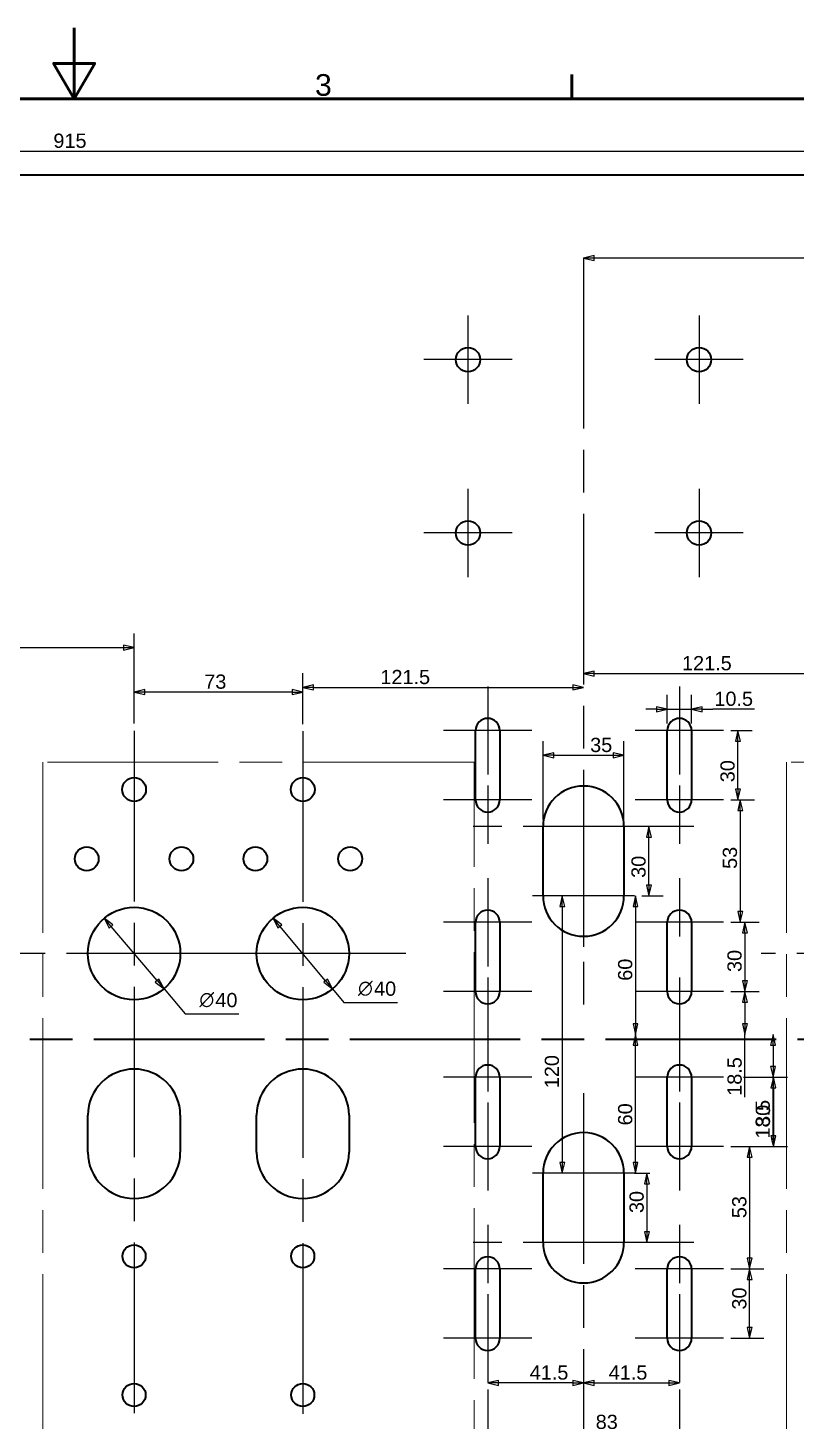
# Paper-space layout 'Top Plate' of a CAD drawing. Header units: millimetres. Extents: x 0 to 420, y 0 to 297.
# Drawn here: x 203.5 to 311.5, y 101.1 to 297 of the extents above; entities that cross this region are included whole.
import ezdxf

# ---------------------------------------------------------------- set-up
doc = ezdxf.new("R2010")
doc.units = ezdxf.units.MM
doc.linetypes.add('ACAD_ISO08W100', pattern=[36, 24, -3, 6, -3])
for name, color, linetype, lineweight in [('2dTransBorder', 255, 'Continuous', 35), ('Center Mark', 255, 'ACAD_ISO08W100', 25), ('Dimensions', 5, 'Continuous', 25), ('Sketch Lines', 255, 'Continuous', 25), ('Visible Edges', 255, 'Continuous', 50)]:
    doc.layers.add(name, color=color, linetype=linetype, lineweight=lineweight)
doc.layers.add('Title', color=7, linetype='Continuous')
doc.styles.add('Current-ISO', font='ARIAL.TTF')
doc.styles.add('Text Style15', font='AIGDT___.TTF')
doc.styles.add('Text Style5', font='ARIAL.TTF')

# ---------------------------------------------------------------- blocks, each defined once
blk = doc.blocks.new('2dCenterMark3')
at = {"layer": 'Center Mark', "lineweight": 25}
for p, q in [((218.42, 198.16), (218.42, 83.9)), ((232.92, 166.82), (197.93, 166.82))]:
    blk.add_line(p, q, dxfattribs=at)
blk = doc.blocks.new('2dCenterMark4')
at = {"layer": 'Center Mark', "lineweight": 25}
for p, q in [((242.15, 198.09), (242.15, 85.1)), ((256.65, 166.82), (227.65, 166.82))]:
    blk.add_line(p, q, dxfattribs=at)
blk = doc.blocks.new('2dCenterMark5')
at = {"layer": 'Center Mark', "lineweight": 25}
for p, q in [((321.12, 197.98), (321.12, 83.93)), ((335.62, 166.82), (306.62, 166.82))]:
    blk.add_line(p, q, dxfattribs=at)
blk = doc.blocks.new('2dCenterMark9')
at = {"layer": 'Center Mark', "lineweight": 25}
for p, q in [((281.63, 264.66), (281.63, 157.65)), ((297.13, 184.69), (266.13, 184.69))]:
    blk.add_line(p, q, dxfattribs=at)
blk = doc.blocks.new('2dCenterMark10')
at = {"layer": 'Center Mark', "lineweight": 25}
for p, q in [((281.63, 147.2), (281.63, 51.95)), ((297.13, 126.19), (266.13, 126.19))]:
    blk.add_line(p, q, dxfattribs=at)
blk = doc.blocks.new('2dTransSymbol8')
at = {"color": 179}
for points in [[(219.92, 203.95), (218.42, 203.6), (219.92, 203.25), (219.92, 203.95)], [(240.65, 203.25), (242.15, 203.6), (240.65, 203.95), (240.65, 203.25)]]:
    blk.add_solid(points, dxfattribs=at)
at = {"layer": 'Dimensions', "color": 179, "linetype": 'Continuous', "lineweight": 25, "true_color": 0x262659}
for p, q in [((218.42, 199.16), (218.42, 205.6)), ((219.92, 203.95), (218.42, 203.6)), ((219.92, 203.25), (219.92, 203.95)), ((242.15, 203.6), (240.65, 203.95)), ((240.65, 203.95), (240.65, 203.25)), ((242.15, 199.09), (242.15, 205.6)), ((219.92, 203.6), (218.42, 203.6)), ((218.42, 203.6), (219.92, 203.25)), ((240.65, 203.6), (219.92, 203.6)), ((240.65, 203.6), (242.15, 203.6)), ((240.65, 203.25), (242.15, 203.6))]:
    blk.add_line(p, q, dxfattribs=at)
for points in [[(219.92, 203.95), (218.42, 203.6), (219.92, 203.25), (219.92, 203.95)], [(240.65, 203.25), (242.15, 203.6), (240.65, 203.95), (240.65, 203.25)]]:
    blk.add_lwpolyline(points, dxfattribs=at)
at = {"layer": 'Dimensions', "linetype": 'Continuous', "lineweight": 25, "insert": (228.29, 204.03), "char_height": 2, "attachment_point": 7, "style": 'Text Style5'}
blk.add_mtext('73', dxfattribs=at)
blk = doc.blocks.new('2dTransSymbol10')
at = {"color": 179}
for points in [[(180.43, 210.19), (178.93, 209.84), (180.43, 209.49), (180.43, 210.19)], [(216.92, 209.49), (218.42, 209.84), (216.92, 210.19), (216.92, 209.49)]]:
    blk.add_solid(points, dxfattribs=at)
at = {"layer": 'Dimensions', "color": 179, "linetype": 'Continuous', "lineweight": 25, "true_color": 0x262659}
for p, q in [((218.42, 199.16), (218.42, 211.84)), ((180.43, 210.19), (178.93, 209.84)), ((180.43, 209.84), (178.93, 209.84)), ((178.93, 209.84), (180.43, 209.49)), ((180.43, 209.49), (180.43, 210.19)), ((180.43, 209.84), (216.92, 209.84)), ((218.42, 209.84), (216.92, 210.19)), ((216.92, 210.19), (216.92, 209.49)), ((216.92, 209.84), (218.42, 209.84)), ((216.92, 209.49), (218.42, 209.84))]:
    blk.add_line(p, q, dxfattribs=at)
for points in [[(180.43, 210.19), (178.93, 209.84), (180.43, 209.49), (180.43, 210.19)], [(216.92, 209.49), (218.42, 209.84), (216.92, 210.19), (216.92, 209.49)]]:
    blk.add_lwpolyline(points, dxfattribs=at)
at = {"layer": 'Dimensions', "linetype": 'Continuous', "lineweight": 25, "insert": (186.84, 210.28), "char_height": 2, "attachment_point": 7, "style": 'Text Style5'}
blk.add_mtext('121.5', dxfattribs=at)
blk = doc.blocks.new('2dTransSymbol11')
at = {"color": 179}
for points in [[(243.65, 204.6), (242.15, 204.25), (243.65, 203.9), (243.65, 204.6)], [(280.13, 203.9), (281.63, 204.25), (280.13, 204.6), (280.13, 203.9)]]:
    blk.add_solid(points, dxfattribs=at)
at = {"layer": 'Dimensions', "color": 179, "linetype": 'Continuous', "lineweight": 25, "true_color": 0x262659}
for p, q in [((242.15, 199.09), (242.15, 206.25)), ((243.65, 204.6), (242.15, 204.25)), ((243.65, 204.25), (242.15, 204.25)), ((242.15, 204.25), (243.65, 203.9)), ((243.65, 203.9), (243.65, 204.6)), ((243.65, 204.25), (280.13, 204.25)), ((281.63, 204.25), (280.13, 204.6)), ((280.13, 204.6), (280.13, 203.9)), ((280.13, 204.25), (281.63, 204.25)), ((280.13, 203.9), (281.63, 204.25))]:
    blk.add_line(p, q, dxfattribs=at)
for points in [[(243.65, 204.6), (242.15, 204.25), (243.65, 203.9), (243.65, 204.6)], [(280.13, 203.9), (281.63, 204.25), (280.13, 204.6), (280.13, 203.9)]]:
    blk.add_lwpolyline(points, dxfattribs=at)
at = {"layer": 'Dimensions', "color": 18, "linetype": 'Continuous', "lineweight": 25, "true_color": 0x000000, "insert": (253.06, 204.68), "char_height": 2, "attachment_point": 7, "style": 'Text Style5'}
blk.add_mtext('121.5', dxfattribs=at)
blk = doc.blocks.new('2dTransSymbol12')
at = {"color": 179}
for points in [[(283.13, 206.55), (281.63, 206.2), (283.13, 205.85), (283.13, 206.55)], [(319.62, 205.85), (321.12, 206.2), (319.62, 206.55), (319.62, 205.85)]]:
    blk.add_solid(points, dxfattribs=at)
at = {"layer": 'Dimensions', "color": 179, "linetype": 'Continuous', "lineweight": 25, "true_color": 0x262659}
for p, q in [((321.12, 198.98), (321.12, 208.2)), ((283.13, 206.55), (281.63, 206.2)), ((283.13, 206.2), (281.63, 206.2)), ((281.63, 206.2), (283.13, 205.85)), ((283.13, 205.85), (283.13, 206.55)), ((283.13, 206.2), (319.62, 206.2)), ((321.12, 206.2), (319.62, 206.55)), ((319.62, 206.55), (319.62, 205.85)), ((319.62, 206.2), (321.12, 206.2)), ((319.62, 205.85), (321.12, 206.2))]:
    blk.add_line(p, q, dxfattribs=at)
for points in [[(283.13, 206.55), (281.63, 206.2), (283.13, 205.85), (283.13, 206.55)], [(319.62, 205.85), (321.12, 206.2), (319.62, 206.55), (319.62, 205.85)]]:
    blk.add_lwpolyline(points, dxfattribs=at)
at = {"layer": 'Dimensions', "color": 18, "linetype": 'Continuous', "lineweight": 25, "true_color": 0x000000, "insert": (295.48, 206.63), "char_height": 2, "attachment_point": 7, "style": 'Text Style5'}
blk.add_mtext('121.5', dxfattribs=at)
blk = doc.blocks.new('2dTransSymbol38')
at = {"layer": 'Dimensions', "color": 179, "linetype": 'Continuous', "lineweight": 25, "true_color": 0x262659}
blk.add_line((83.1, 283.34), (377.47, 283.34), dxfattribs=at)
at = {"layer": 'Dimensions', "color": 18, "linetype": 'Continuous', "lineweight": 25, "true_color": 0x000000, "insert": (207.07, 283.78), "char_height": 2, "attachment_point": 7, "style": 'Text Style5'}
blk.add_mtext('915', dxfattribs=at)
blk = doc.blocks.new('2dTransSymbol42')
at = {"color": 179}
for points in [[(239.2, 170.87), (237.96, 171.8), (238.66, 170.42), (239.2, 170.87)], [(245.09, 162.77), (246.33, 161.84), (245.63, 163.22), (245.09, 162.77)]]:
    blk.add_solid(points, dxfattribs=at)
at = {"layer": 'Dimensions', "color": 179, "linetype": 'Continuous', "lineweight": 25, "true_color": 0x262659}
for p, q in [((238.93, 170.65), (237.96, 171.8)), ((239.2, 170.87), (237.96, 171.8)), ((237.96, 171.8), (238.66, 170.42)), ((238.66, 170.42), (239.2, 170.87)), ((245.36, 162.99), (238.93, 170.65)), ((245.63, 163.22), (245.09, 162.77)), ((245.09, 162.77), (246.33, 161.84)), ((245.36, 162.99), (246.33, 161.84)), ((246.33, 161.84), (245.63, 163.22)), ((246.33, 161.84), (247.92, 159.94)), ((247.92, 159.94), (255.47, 159.94))]:
    blk.add_line(p, q, dxfattribs=at)
for points in [[(239.2, 170.87), (237.96, 171.8), (238.66, 170.42), (239.2, 170.87)], [(245.09, 162.77), (246.33, 161.84), (245.63, 163.22), (245.09, 162.77)]]:
    blk.add_lwpolyline(points, dxfattribs=at)
at = {"layer": 'Dimensions', "linetype": 'Continuous', "lineweight": 25, "char_height": 2, "attachment_point": 7}
for s, insert, style in [('n', (249.92, 160.85), 'Text Style15'), ('40', (252.17, 160.85), 'Text Style5')]:
    blk.add_mtext(s, dxfattribs=dict(at, insert=insert, style=style))
blk = doc.blocks.new('2dTransSymbol43')
at = {"color": 179}
for points in [[(215.45, 170.86), (214.21, 171.78), (214.92, 170.41), (215.45, 170.86)], [(221.39, 162.78), (222.63, 161.86), (221.92, 163.23), (221.39, 162.78)]]:
    blk.add_solid(points, dxfattribs=at)
at = {"layer": 'Dimensions', "color": 179, "linetype": 'Continuous', "lineweight": 25, "true_color": 0x262659}
for p, q in [((215.19, 170.63), (214.21, 171.78)), ((215.45, 170.86), (214.21, 171.78)), ((214.21, 171.78), (214.92, 170.41)), ((214.92, 170.41), (215.45, 170.86)), ((221.66, 163.01), (215.19, 170.63)), ((221.92, 163.23), (221.39, 162.78)), ((221.39, 162.78), (222.63, 161.86)), ((221.66, 163.01), (222.63, 161.86)), ((222.63, 161.86), (221.92, 163.23)), ((222.63, 161.86), (225.61, 158.35)), ((225.61, 158.35), (233.15, 158.35))]:
    blk.add_line(p, q, dxfattribs=at)
for points in [[(215.45, 170.86), (214.21, 171.78), (214.92, 170.41), (215.45, 170.86)], [(221.39, 162.78), (222.63, 161.86), (221.92, 163.23), (221.39, 162.78)]]:
    blk.add_lwpolyline(points, dxfattribs=at)
at = {"layer": 'Dimensions', "linetype": 'Continuous', "lineweight": 25, "insert": (227.61, 159.25), "char_height": 2, "attachment_point": 7, "style": 'Text Style15'}
blk.add_mtext('n', dxfattribs=at)
at = {"layer": 'Dimensions', "color": 18, "linetype": 'Continuous', "lineweight": 25, "true_color": 0x000000, "insert": (229.85, 159.25), "char_height": 2, "attachment_point": 7, "style": 'Text Style5'}
blk.add_mtext('40', dxfattribs=at)
blk = doc.blocks.new('2dCenterMark45')
at = {"layer": 'Center Mark', "lineweight": 25}
for p, q in [((268.15, 118.91), (268.15, 106.5)), ((274.35, 112.71), (261.94, 112.71))]:
    blk.add_line(p, q, dxfattribs=at)
blk = doc.blocks.new('2dCenterMark46')
at = {"layer": 'Center Mark', "lineweight": 25}
for p, q in [((295.12, 118.91), (295.12, 106.5)), ((301.33, 112.71), (288.91, 112.71))]:
    blk.add_line(p, q, dxfattribs=at)
blk = doc.blocks.new('2dCenterMark47')
at = {"layer": 'Center Mark', "lineweight": 25}
for p, q in [((295.12, 145.89), (295.12, 133.48)), ((301.33, 139.68), (288.91, 139.68))]:
    blk.add_line(p, q, dxfattribs=at)
blk = doc.blocks.new('2dCenterMark48')
at = {"layer": 'Center Mark', "lineweight": 25}
for p, q in [((268.15, 145.89), (268.15, 133.48)), ((274.35, 139.68), (261.94, 139.68))]:
    blk.add_line(p, q, dxfattribs=at)
blk = doc.blocks.new('2dCenterMark49')
at = {"layer": 'Center Mark', "lineweight": 25}
for p, q in [((268.15, 177.41), (268.15, 165)), ((274.35, 171.21), (261.94, 171.21))]:
    blk.add_line(p, q, dxfattribs=at)
blk = doc.blocks.new('2dCenterMark50')
at = {"layer": 'Center Mark', "lineweight": 25}
for p, q in [((295.12, 204.39), (295.12, 191.98)), ((301.33, 198.18), (288.91, 198.18))]:
    blk.add_line(p, q, dxfattribs=at)
blk = doc.blocks.new('2dCenterMark51')
at = {"layer": 'Center Mark', "lineweight": 25}
for p, q in [((268.15, 204.39), (268.15, 191.98)), ((274.35, 198.18), (261.94, 198.18))]:
    blk.add_line(p, q, dxfattribs=at)
blk = doc.blocks.new('2dCenterMark52')
at = {"layer": 'Center Mark', "lineweight": 25}
for p, q in [((265.38, 256.55), (265.38, 244.14)), ((271.59, 250.34), (259.18, 250.34))]:
    blk.add_line(p, q, dxfattribs=at)
blk = doc.blocks.new('2dCenterMark53')
at = {"layer": 'Center Mark', "lineweight": 25}
for p, q in [((265.38, 232.18), (265.38, 219.76)), ((271.59, 225.97), (259.18, 225.97))]:
    blk.add_line(p, q, dxfattribs=at)
blk = doc.blocks.new('2dCenterMark54')
at = {"layer": 'Center Mark', "lineweight": 25}
for p, q in [((297.88, 232.18), (297.88, 219.76)), ((304.09, 225.97), (291.68, 225.97))]:
    blk.add_line(p, q, dxfattribs=at)
blk = doc.blocks.new('2dCenterMark55')
at = {"layer": 'Center Mark', "lineweight": 25}
for p, q in [((297.88, 256.55), (297.88, 244.14)), ((304.09, 250.34), (291.68, 250.34))]:
    blk.add_line(p, q, dxfattribs=at)
blk = doc.blocks.new('2dTransSymbol77')
at = {"color": 179}
for points in [[(283.13, 264.97), (281.63, 264.62), (283.13, 264.27), (283.13, 264.97)], [(377.47, 264.27), (378.97, 264.62), (377.47, 264.97), (377.47, 264.27)]]:
    blk.add_solid(points, dxfattribs=at)
at = {"layer": 'Dimensions', "color": 179, "linetype": 'Continuous', "lineweight": 25, "true_color": 0x262659}
for p, q in [((283.13, 264.97), (281.63, 264.62)), ((283.13, 264.62), (281.63, 264.62)), ((281.63, 264.62), (283.13, 264.27)), ((283.13, 264.27), (283.13, 264.97)), ((377.47, 264.62), (283.13, 264.62)), ((378.97, 264.62), (377.47, 264.97)), ((377.47, 264.97), (377.47, 264.27)), ((377.47, 264.62), (378.97, 264.62)), ((377.47, 264.27), (378.97, 264.62))]:
    blk.add_line(p, q, dxfattribs=at)
for points in [[(283.13, 264.97), (281.63, 264.62), (283.13, 264.27), (283.13, 264.97)], [(377.47, 264.27), (378.97, 264.62), (377.47, 264.97), (377.47, 264.27)]]:
    blk.add_lwpolyline(points, dxfattribs=at)
at = {"layer": 'Dimensions', "color": 18, "linetype": 'Continuous', "lineweight": 25, "true_color": 0x000000, "insert": (313.39, 265.05), "char_height": 2, "attachment_point": 7, "style": 'Text Style5'}
blk.add_mtext('299.5', dxfattribs=at)
blk = doc.blocks.new('2dCenterMark59')
at = {"layer": 'Center Mark', "lineweight": 25}
for p, q in [((268.15, 155.64), (268.15, 147.43)), ((274.35, 149.43), (261.94, 149.43))]:
    blk.add_line(p, q, dxfattribs=at)
blk = doc.blocks.new('2dCenterMark60')
at = {"layer": 'Center Mark', "lineweight": 25}
for p, q in [((295.12, 155.64), (295.12, 147.43)), ((301.33, 149.43), (288.91, 149.43))]:
    blk.add_line(p, q, dxfattribs=at)
blk = doc.blocks.new('2dCenterMark61')
at = {"layer": 'Center Mark', "lineweight": 25}
for p, q in [((295.12, 177.41), (295.12, 169.21)), ((301.33, 171.21), (288.91, 171.21))]:
    blk.add_line(p, q, dxfattribs=at)
blk = doc.blocks.new('2dCenterMark62')
at = {"layer": 'Center Mark', "lineweight": 25}
for p, q in [((295.12, 163.46), (295.12, 155.25)), ((301.33, 161.46), (288.91, 161.46))]:
    blk.add_line(p, q, dxfattribs=at)
blk = doc.blocks.new('2dCenterMark63')
at = {"layer": 'Center Mark', "lineweight": 25}
for p, q in [((295.12, 128.66), (295.12, 120.46)), ((301.33, 122.46), (288.91, 122.46))]:
    blk.add_line(p, q, dxfattribs=at)
blk = doc.blocks.new('2dCenterMark64')
at = {"layer": 'Center Mark', "lineweight": 25}
for p, q in [((268.15, 128.66), (268.15, 120.46)), ((274.35, 122.46), (261.94, 122.46))]:
    blk.add_line(p, q, dxfattribs=at)
blk = doc.blocks.new('2dCenterMark65')
at = {"layer": 'Center Mark', "lineweight": 25}
for p, q in [((281.63, 143.13), (281.63, 133.94)), ((288.82, 135.94), (274.45, 135.94))]:
    blk.add_line(p, q, dxfattribs=at)
blk = doc.blocks.new('2dCenterMark66')
at = {"layer": 'Center Mark', "lineweight": 25}
for p, q in [((281.63, 176.94), (281.63, 167.76)), ((288.82, 174.94), (274.45, 174.94))]:
    blk.add_line(p, q, dxfattribs=at)
blk = doc.blocks.new('2dCenterMark67')
at = {"layer": 'Center Mark', "lineweight": 25}
for p, q in [((295.12, 190.43), (295.12, 182.23)), ((301.33, 188.43), (288.91, 188.43))]:
    blk.add_line(p, q, dxfattribs=at)
blk = doc.blocks.new('2dCenterMark68')
at = {"layer": 'Center Mark', "lineweight": 25}
for p, q in [((268.15, 190.43), (268.15, 182.23)), ((274.35, 188.43), (261.94, 188.43))]:
    blk.add_line(p, q, dxfattribs=at)
blk = doc.blocks.new('2dCenterMark69')
at = {"layer": 'Center Mark', "lineweight": 25}
for p, q in [((268.15, 163.46), (268.15, 155.25)), ((274.35, 161.46), (261.94, 161.46))]:
    blk.add_line(p, q, dxfattribs=at)
blk = doc.blocks.new('2dTransSymbol78')
at = {"color": 179}
for points in [[(277.45, 195.05), (275.95, 194.7), (277.45, 194.35), (277.45, 195.05)], [(285.82, 194.35), (287.32, 194.7), (285.82, 195.05), (285.82, 194.35)]]:
    blk.add_solid(points, dxfattribs=at)
at = {"layer": 'Dimensions', "color": 179, "linetype": 'Continuous', "lineweight": 25, "true_color": 0x262659}
for p, q in [((275.95, 185.69), (275.95, 196.7)), ((287.32, 185.69), (287.32, 196.7)), ((277.45, 195.05), (275.95, 194.7)), ((277.45, 194.7), (275.95, 194.7)), ((275.95, 194.7), (277.45, 194.35)), ((277.45, 194.35), (277.45, 195.05)), ((277.45, 194.7), (285.82, 194.7)), ((287.32, 194.7), (285.82, 195.05)), ((285.82, 195.05), (285.82, 194.35)), ((285.82, 194.7), (287.32, 194.7)), ((285.82, 194.35), (287.32, 194.7))]:
    blk.add_line(p, q, dxfattribs=at)
for points in [[(277.45, 195.05), (275.95, 194.7), (277.45, 194.35), (277.45, 195.05)], [(285.82, 194.35), (287.32, 194.7), (285.82, 195.05), (285.82, 194.35)]]:
    blk.add_lwpolyline(points, dxfattribs=at)
at = {"layer": 'Dimensions', "color": 18, "linetype": 'Continuous', "lineweight": 25, "true_color": 0x000000, "insert": (282.56, 195.13), "char_height": 2, "attachment_point": 7, "style": 'Text Style5'}
blk.add_mtext('35', dxfattribs=at)
blk = doc.blocks.new('2dTransSymbol81')
at = {"color": 179}
for points in [[(278.98, 173.44), (278.63, 174.94), (278.28, 173.44), (278.98, 173.44)], [(278.28, 137.44), (278.63, 135.94), (278.98, 137.44), (278.28, 137.44)]]:
    blk.add_solid(points, dxfattribs=at)
at = {"layer": 'Dimensions', "color": 179, "linetype": 'Continuous', "lineweight": 25, "true_color": 0x262659}
for p, q in [((278.63, 174.94), (278.28, 173.44)), ((278.63, 173.44), (278.63, 174.94)), ((278.98, 173.44), (278.63, 174.94)), ((278.28, 173.44), (278.98, 173.44)), ((278.63, 173.44), (278.63, 137.44)), ((278.28, 137.44), (278.63, 135.94)), ((278.98, 137.44), (278.28, 137.44)), ((278.63, 137.44), (278.63, 135.94)), ((278.63, 135.94), (278.98, 137.44))]:
    blk.add_line(p, q, dxfattribs=at)
for points in [[(278.98, 173.44), (278.63, 174.94), (278.28, 173.44), (278.98, 173.44)], [(278.28, 137.44), (278.63, 135.94), (278.98, 137.44), (278.28, 137.44)]]:
    blk.add_lwpolyline(points, dxfattribs=at)
at = {"layer": 'Dimensions', "linetype": 'Continuous', "lineweight": 25, "insert": (278.2, 147.88), "char_height": 2, "attachment_point": 7, "rotation": 90, "style": 'Text Style5'}
blk.add_mtext('120', dxfattribs=at)
blk = doc.blocks.new('2dTransSymbol82')
at = {"color": 179}
for points in [[(289.29, 153.94), (288.94, 155.44), (288.59, 153.94), (289.29, 153.94)], [(288.59, 137.44), (288.94, 135.94), (289.29, 137.44), (288.59, 137.44)]]:
    blk.add_solid(points, dxfattribs=at)
at = {"layer": 'Dimensions', "color": 179, "linetype": 'Continuous', "lineweight": 25, "true_color": 0x262659}
for p, q in [((288.94, 155.44), (288.59, 153.94)), ((288.94, 153.94), (288.94, 155.44)), ((289.29, 153.94), (288.94, 155.44)), ((288.59, 153.94), (289.29, 153.94)), ((288.94, 137.44), (288.94, 153.94)), ((288.59, 137.44), (288.94, 135.94)), ((289.29, 137.44), (288.59, 137.44)), ((288.94, 137.44), (288.94, 135.94)), ((288.94, 135.94), (289.29, 137.44)), ((288.82, 135.94), (290.94, 135.94))]:
    blk.add_line(p, q, dxfattribs=at)
for points in [[(289.29, 153.94), (288.94, 155.44), (288.59, 153.94), (289.29, 153.94)], [(288.59, 137.44), (288.94, 135.94), (289.29, 137.44), (288.59, 137.44)]]:
    blk.add_lwpolyline(points, dxfattribs=at)
at = {"layer": 'Dimensions', "color": 18, "linetype": 'Continuous', "lineweight": 25, "true_color": 0x000000, "insert": (288.51, 142.65), "char_height": 2, "attachment_point": 7, "rotation": 90, "style": 'Text Style5'}
blk.add_mtext('60', dxfattribs=at)
blk = doc.blocks.new('2dTransSymbol83')
at = {"color": 179}
for points in [[(289.29, 173.44), (288.94, 174.94), (288.59, 173.44), (289.29, 173.44)], [(288.59, 156.94), (288.94, 155.44), (289.29, 156.94), (288.59, 156.94)]]:
    blk.add_solid(points, dxfattribs=at)
at = {"layer": 'Dimensions', "color": 179, "linetype": 'Continuous', "lineweight": 25, "true_color": 0x262659}
for p, q in [((288.94, 174.94), (288.59, 173.44)), ((288.94, 173.44), (288.94, 174.94)), ((289.29, 173.44), (288.94, 174.94)), ((288.59, 173.44), (289.29, 173.44)), ((288.94, 173.44), (288.94, 156.94)), ((288.59, 156.94), (288.94, 155.44)), ((289.29, 156.94), (288.59, 156.94)), ((288.94, 156.94), (288.94, 155.44)), ((288.94, 155.44), (289.29, 156.94))]:
    blk.add_line(p, q, dxfattribs=at)
for points in [[(289.29, 173.44), (288.94, 174.94), (288.59, 173.44), (289.29, 173.44)], [(288.59, 156.94), (288.94, 155.44), (289.29, 156.94), (288.59, 156.94)]]:
    blk.add_lwpolyline(points, dxfattribs=at)
at = {"layer": 'Dimensions', "color": 18, "linetype": 'Continuous', "lineweight": 25, "true_color": 0x000000, "insert": (288.51, 162.99), "char_height": 2, "attachment_point": 7, "rotation": 90, "style": 'Text Style5'}
blk.add_mtext('60', dxfattribs=at)
blk = doc.blocks.new('2dTransSymbol84')
at = {"color": 179}
for points in [[(291.18, 183.19), (290.83, 184.69), (290.48, 183.19), (291.18, 183.19)], [(290.48, 176.44), (290.83, 174.94), (291.18, 176.44), (290.48, 176.44)]]:
    blk.add_solid(points, dxfattribs=at)
at = {"layer": 'Dimensions', "color": 179, "linetype": 'Continuous', "lineweight": 25, "true_color": 0x262659}
for p, q in [((290.83, 184.69), (290.48, 183.19)), ((290.83, 183.19), (290.83, 184.69)), ((291.18, 183.19), (290.83, 184.69)), ((290.48, 183.19), (291.18, 183.19)), ((290.83, 176.44), (290.83, 183.19)), ((290.48, 176.44), (290.83, 174.94)), ((291.18, 176.44), (290.48, 176.44)), ((290.83, 176.44), (290.83, 174.94)), ((290.83, 174.94), (291.18, 176.44)), ((289.82, 174.94), (292.83, 174.94))]:
    blk.add_line(p, q, dxfattribs=at)
for points in [[(291.18, 183.19), (290.83, 184.69), (290.48, 183.19), (291.18, 183.19)], [(290.48, 176.44), (290.83, 174.94), (291.18, 176.44), (290.48, 176.44)]]:
    blk.add_lwpolyline(points, dxfattribs=at)
at = {"layer": 'Dimensions', "linetype": 'Continuous', "lineweight": 25, "insert": (290.39, 177.46), "char_height": 2, "attachment_point": 7, "rotation": 90, "style": 'Text Style5'}
blk.add_mtext('30', dxfattribs=at)
blk = doc.blocks.new('2dTransSymbol85')
at = {"color": 179}
for points in [[(290.9, 134.44), (290.55, 135.94), (290.2, 134.44), (290.9, 134.44)], [(290.2, 127.69), (290.55, 126.19), (290.9, 127.69), (290.2, 127.69)]]:
    blk.add_solid(points, dxfattribs=at)
at = {"layer": 'Dimensions', "color": 179, "linetype": 'Continuous', "lineweight": 25, "true_color": 0x262659}
for p, q in [((290.55, 135.94), (290.2, 134.44)), ((290.55, 134.44), (290.55, 135.94)), ((290.9, 134.44), (290.55, 135.94)), ((290.2, 134.44), (290.9, 134.44)), ((290.55, 134.44), (290.55, 127.69)), ((290.2, 127.69), (290.55, 126.19)), ((290.9, 127.69), (290.2, 127.69)), ((290.55, 127.69), (290.55, 126.19)), ((290.55, 126.19), (290.9, 127.69))]:
    blk.add_line(p, q, dxfattribs=at)
for points in [[(290.9, 134.44), (290.55, 135.94), (290.2, 134.44), (290.9, 134.44)], [(290.2, 127.69), (290.55, 126.19), (290.9, 127.69), (290.2, 127.69)]]:
    blk.add_lwpolyline(points, dxfattribs=at)
at = {"layer": 'Dimensions', "color": 18, "linetype": 'Continuous', "lineweight": 25, "true_color": 0x000000, "insert": (290.12, 130.32), "char_height": 2, "attachment_point": 7, "rotation": 90, "style": 'Text Style5'}
blk.add_mtext('30', dxfattribs=at)
blk = doc.blocks.new('2dTransSymbol86')
at = {"color": 179}
for points in [[(304.02, 186.93), (303.67, 188.43), (303.32, 186.93), (304.02, 186.93)], [(303.32, 172.71), (303.67, 171.21), (304.02, 172.71), (303.32, 172.71)]]:
    blk.add_solid(points, dxfattribs=at)
at = {"layer": 'Dimensions', "color": 179, "linetype": 'Continuous', "lineweight": 25, "true_color": 0x262659}
for p, q in [((302.33, 188.43), (305.67, 188.43)), ((303.67, 188.43), (303.32, 186.93)), ((303.67, 186.93), (303.67, 188.43)), ((304.02, 186.93), (303.67, 188.43)), ((303.32, 186.93), (304.02, 186.93)), ((303.67, 186.93), (303.67, 172.71)), ((303.32, 172.71), (303.67, 171.21)), ((304.02, 172.71), (303.32, 172.71)), ((303.67, 172.71), (303.67, 171.21)), ((303.67, 171.21), (304.02, 172.71)), ((302.33, 171.21), (305.67, 171.21))]:
    blk.add_line(p, q, dxfattribs=at)
for points in [[(304.02, 186.93), (303.67, 188.43), (303.32, 186.93), (304.02, 186.93)], [(303.32, 172.71), (303.67, 171.21), (304.02, 172.71), (303.32, 172.71)]]:
    blk.add_lwpolyline(points, dxfattribs=at)
at = {"layer": 'Dimensions', "color": 18, "linetype": 'Continuous', "lineweight": 25, "true_color": 0x000000, "insert": (303.24, 178.72), "char_height": 2, "attachment_point": 7, "rotation": 90, "style": 'Text Style5'}
blk.add_mtext('53', dxfattribs=at)
blk = doc.blocks.new('2dTransSymbol87')
at = {"color": 179}
for points in [[(304.68, 169.71), (304.33, 171.21), (303.98, 169.71), (304.68, 169.71)], [(303.98, 162.96), (304.33, 161.46), (304.68, 162.96), (303.98, 162.96)]]:
    blk.add_solid(points, dxfattribs=at)
at = {"layer": 'Dimensions', "color": 179, "linetype": 'Continuous', "lineweight": 25, "true_color": 0x262659}
for p, q in [((302.33, 171.21), (306.33, 171.21)), ((304.33, 171.21), (303.98, 169.71)), ((304.33, 169.71), (304.33, 171.21)), ((304.68, 169.71), (304.33, 171.21)), ((303.98, 169.71), (304.68, 169.71)), ((304.33, 169.71), (304.33, 162.96)), ((303.98, 162.96), (304.33, 161.46)), ((304.68, 162.96), (303.98, 162.96)), ((304.33, 162.96), (304.33, 161.46)), ((304.33, 161.46), (304.68, 162.96)), ((302.33, 161.46), (306.33, 161.46))]:
    blk.add_line(p, q, dxfattribs=at)
for points in [[(304.68, 169.71), (304.33, 171.21), (303.98, 169.71), (304.68, 169.71)], [(303.98, 162.96), (304.33, 161.46), (304.68, 162.96), (303.98, 162.96)]]:
    blk.add_lwpolyline(points, dxfattribs=at)
at = {"layer": 'Dimensions', "linetype": 'Continuous', "lineweight": 25, "insert": (303.89, 164.22), "char_height": 2, "attachment_point": 7, "rotation": 90, "style": 'Text Style5'}
blk.add_mtext('30', dxfattribs=at)
blk = doc.blocks.new('2dTransSymbol88')
at = {"color": 179}
for points in [[(304.68, 159.96), (304.33, 161.46), (303.98, 159.96), (304.68, 159.96)], [(303.98, 156.94), (304.33, 155.44), (304.68, 156.94), (303.98, 156.94)]]:
    blk.add_solid(points, dxfattribs=at)
at = {"layer": 'Dimensions', "color": 179, "linetype": 'Continuous', "lineweight": 25, "true_color": 0x262659}
for p, q in [((302.33, 161.46), (306.33, 161.46)), ((304.33, 161.46), (303.98, 159.96)), ((304.33, 159.96), (304.33, 161.46)), ((304.68, 159.96), (304.33, 161.46)), ((303.98, 159.96), (304.68, 159.96)), ((304.33, 159.96), (304.33, 156.94)), ((303.98, 156.94), (304.33, 155.44)), ((304.68, 156.94), (303.98, 156.94)), ((304.33, 156.94), (304.33, 155.44)), ((304.33, 155.44), (304.68, 156.94)), ((304.33, 146.61), (304.33, 155.44))]:
    blk.add_line(p, q, dxfattribs=at)
for points in [[(304.68, 159.96), (304.33, 161.46), (303.98, 159.96), (304.68, 159.96)], [(303.98, 156.94), (304.33, 155.44), (304.68, 156.94), (303.98, 156.94)]]:
    blk.add_lwpolyline(points, dxfattribs=at)
at = {"layer": 'Dimensions', "linetype": 'Continuous', "lineweight": 25, "insert": (303.9, 146.81), "char_height": 2, "attachment_point": 7, "rotation": 90, "style": 'Text Style5'}
blk.add_mtext('18.5', dxfattribs=at)
blk = doc.blocks.new('2dTransSymbol89')
at = {"color": 179}
for points in [[(308.63, 153.94), (308.28, 155.44), (307.93, 153.94), (308.63, 153.94)], [(307.93, 150.93), (308.28, 149.43), (308.63, 150.93), (307.93, 150.93)]]:
    blk.add_solid(points, dxfattribs=at)
at = {"layer": 'Dimensions', "color": 179, "linetype": 'Continuous', "lineweight": 25, "true_color": 0x262659}
for p, q in [((308.28, 155.44), (307.93, 153.94)), ((308.28, 153.94), (308.28, 155.44)), ((308.63, 153.94), (308.28, 155.44)), ((307.93, 153.94), (308.63, 153.94)), ((308.28, 153.94), (308.28, 150.93)), ((307.93, 150.93), (308.28, 149.43)), ((308.63, 150.93), (307.93, 150.93)), ((308.28, 150.93), (308.28, 149.43)), ((308.28, 149.43), (308.63, 150.93)), ((304.13, 149.43), (310.28, 149.43)), ((308.28, 140.6), (308.28, 149.43))]:
    blk.add_line(p, q, dxfattribs=at)
for points in [[(308.63, 153.94), (308.28, 155.44), (307.93, 153.94), (308.63, 153.94)], [(307.93, 150.93), (308.28, 149.43), (308.63, 150.93), (307.93, 150.93)]]:
    blk.add_lwpolyline(points, dxfattribs=at)
at = {"layer": 'Dimensions', "linetype": 'Continuous', "lineweight": 25, "insert": (307.85, 140.8), "char_height": 2, "attachment_point": 7, "rotation": 90, "style": 'Text Style5'}
blk.add_mtext('18.5', dxfattribs=at)
blk = doc.blocks.new('2dTransSymbol90')
at = {"color": 179}
for points in [[(308.68, 147.93), (308.33, 149.43), (307.98, 147.93), (308.68, 147.93)], [(307.98, 141.18), (308.33, 139.68), (308.68, 141.18), (307.98, 141.18)]]:
    blk.add_solid(points, dxfattribs=at)
at = {"layer": 'Dimensions', "color": 179, "linetype": 'Continuous', "lineweight": 25, "true_color": 0x262659}
for p, q in [((304.13, 149.43), (310.33, 149.43)), ((308.33, 149.43), (307.98, 147.93)), ((308.33, 147.93), (308.33, 149.43)), ((308.68, 147.93), (308.33, 149.43)), ((307.98, 147.93), (308.68, 147.93)), ((308.33, 147.93), (308.33, 141.18)), ((308.68, 141.18), (308.08, 141.18)), ((308.33, 141.18), (308.33, 139.68)), ((308.33, 139.68), (308.68, 141.18)), ((302.33, 139.68), (310.33, 139.68)), ((308.08, 140.72), (308.33, 139.68))]:
    blk.add_line(p, q, dxfattribs=at)
for points in [[(308.68, 147.93), (308.33, 149.43), (307.98, 147.93), (308.68, 147.93)], [(307.98, 141.18), (308.33, 139.68), (308.68, 141.18), (307.98, 141.18)]]:
    blk.add_lwpolyline(points, dxfattribs=at)
at = {"layer": 'Dimensions', "linetype": 'Continuous', "lineweight": 25, "insert": (307.89, 142.44), "char_height": 2, "attachment_point": 7, "rotation": 90, "style": 'Text Style5'}
blk.add_mtext('30', dxfattribs=at)
blk = doc.blocks.new('2dTransSymbol91')
at = {"color": 179}
for points in [[(305.34, 138.18), (304.99, 139.68), (304.64, 138.18), (305.34, 138.18)], [(304.64, 123.96), (304.99, 122.46), (305.34, 123.96), (304.64, 123.96)]]:
    blk.add_solid(points, dxfattribs=at)
at = {"layer": 'Dimensions', "color": 179, "linetype": 'Continuous', "lineweight": 25, "true_color": 0x262659}
for p, q in [((302.33, 139.68), (306.99, 139.68)), ((304.99, 139.68), (304.64, 138.18)), ((304.99, 138.18), (304.99, 139.68)), ((305.34, 138.18), (304.99, 139.68)), ((304.64, 138.18), (305.34, 138.18)), ((304.99, 138.18), (304.99, 123.96)), ((304.64, 123.96), (304.99, 122.46)), ((305.34, 123.96), (304.64, 123.96)), ((304.99, 123.96), (304.99, 122.46)), ((304.99, 122.46), (305.34, 123.96)), ((302.33, 122.46), (306.99, 122.46))]:
    blk.add_line(p, q, dxfattribs=at)
for points in [[(305.34, 138.18), (304.99, 139.68), (304.64, 138.18), (305.34, 138.18)], [(304.64, 123.96), (304.99, 122.46), (305.34, 123.96), (304.64, 123.96)]]:
    blk.add_lwpolyline(points, dxfattribs=at)
at = {"layer": 'Dimensions', "linetype": 'Continuous', "lineweight": 25, "insert": (304.56, 129.6), "char_height": 2, "attachment_point": 7, "rotation": 90, "style": 'Text Style5'}
blk.add_mtext('53', dxfattribs=at)
blk = doc.blocks.new('2dTransSymbol92')
at = {"color": 179}
for points in [[(305.34, 120.96), (304.99, 122.46), (304.64, 120.96), (305.34, 120.96)], [(304.64, 114.21), (304.99, 112.71), (305.34, 114.21), (304.64, 114.21)]]:
    blk.add_solid(points, dxfattribs=at)
at = {"layer": 'Dimensions', "color": 179, "linetype": 'Continuous', "lineweight": 25, "true_color": 0x262659}
for p, q in [((302.33, 122.46), (306.99, 122.46)), ((304.99, 122.46), (304.64, 120.96)), ((304.99, 120.96), (304.99, 122.46)), ((305.34, 120.96), (304.99, 122.46)), ((304.64, 120.96), (305.34, 120.96)), ((304.99, 114.21), (304.99, 120.96)), ((304.64, 114.21), (304.99, 112.71)), ((305.34, 114.21), (304.64, 114.21)), ((304.99, 114.21), (304.99, 112.71)), ((304.99, 112.71), (305.34, 114.21)), ((302.33, 112.71), (306.99, 112.71))]:
    blk.add_line(p, q, dxfattribs=at)
for points in [[(305.34, 120.96), (304.99, 122.46), (304.64, 120.96), (305.34, 120.96)], [(304.64, 114.21), (304.99, 112.71), (305.34, 114.21), (304.64, 114.21)]]:
    blk.add_lwpolyline(points, dxfattribs=at)
at = {"layer": 'Dimensions', "color": 178, "linetype": 'Continuous', "lineweight": 25, "true_color": 0x000001, "insert": (304.56, 116.75), "char_height": 2, "attachment_point": 7, "rotation": 90, "line_spacing_factor": 0.35, "style": 'Text Style5'}
blk.add_mtext('30', dxfattribs=at)
blk = doc.blocks.new('2dTransSymbol93')
at = {"color": 179}
for points in [[(303.69, 196.68), (303.34, 198.18), (302.99, 196.68), (303.69, 196.68)], [(302.99, 189.93), (303.34, 188.43), (303.69, 189.93), (302.99, 189.93)]]:
    blk.add_solid(points, dxfattribs=at)
at = {"layer": 'Dimensions', "color": 179, "linetype": 'Continuous', "lineweight": 25, "true_color": 0x262659}
for p, q in [((302.33, 198.18), (305.34, 198.18)), ((303.34, 198.18), (302.99, 196.68)), ((303.34, 196.68), (303.34, 198.18)), ((303.69, 196.68), (303.34, 198.18)), ((302.99, 196.68), (303.69, 196.68)), ((303.34, 189.93), (303.34, 196.68)), ((302.33, 188.43), (305.34, 188.43)), ((302.99, 189.93), (303.34, 188.43)), ((303.69, 189.93), (302.99, 189.93)), ((303.34, 189.93), (303.34, 188.43)), ((303.34, 188.43), (303.69, 189.93))]:
    blk.add_line(p, q, dxfattribs=at)
for points in [[(303.69, 196.68), (303.34, 198.18), (302.99, 196.68), (303.69, 196.68)], [(302.99, 189.93), (303.34, 188.43), (303.69, 189.93), (302.99, 189.93)]]:
    blk.add_lwpolyline(points, dxfattribs=at)
at = {"layer": 'Dimensions', "color": 18, "linetype": 'Continuous', "lineweight": 25, "true_color": 0x000000, "insert": (302.91, 190.91), "char_height": 2, "attachment_point": 7, "rotation": 90, "style": 'Text Style5'}
blk.add_mtext('30', dxfattribs=at)
blk = doc.blocks.new('2dTransSymbol94')
at = {"color": 179}
for points in [[(269.65, 99.85), (268.15, 99.5), (269.65, 99.15), (269.65, 99.85)], [(293.62, 99.15), (295.12, 99.5), (293.62, 99.85), (293.62, 99.15)]]:
    blk.add_solid(points, dxfattribs=at)
at = {"layer": 'Dimensions', "color": 179, "linetype": 'Continuous', "lineweight": 25, "true_color": 0x262659}
for p, q in [((268.15, 105.5), (268.15, 97.5)), ((295.12, 105.5), (295.12, 97.5)), ((269.65, 99.85), (268.15, 99.5)), ((269.65, 99.5), (268.15, 99.5)), ((268.15, 99.5), (269.65, 99.15)), ((269.65, 99.15), (269.65, 99.85)), ((269.65, 99.5), (293.62, 99.5)), ((295.12, 99.5), (293.62, 99.85)), ((293.62, 99.85), (293.62, 99.15)), ((293.62, 99.5), (295.12, 99.5)), ((293.62, 99.15), (295.12, 99.5))]:
    blk.add_line(p, q, dxfattribs=at)
for points in [[(269.65, 99.85), (268.15, 99.5), (269.65, 99.15), (269.65, 99.85)], [(293.62, 99.15), (295.12, 99.5), (293.62, 99.85), (293.62, 99.15)]]:
    blk.add_lwpolyline(points, dxfattribs=at)
at = {"layer": 'Dimensions', "color": 18, "linetype": 'Continuous', "lineweight": 25, "true_color": 0x000000, "insert": (283.34, 99.93), "char_height": 2, "attachment_point": 7, "style": 'Text Style5'}
blk.add_mtext('83', dxfattribs=at)
blk = doc.blocks.new('2dTransSymbol95')
at = {"color": 179}
for points in [[(283.13, 106.78), (281.63, 106.43), (283.13, 106.08), (283.13, 106.78)], [(293.62, 106.08), (295.12, 106.43), (293.62, 106.78), (293.62, 106.08)]]:
    blk.add_solid(points, dxfattribs=at)
at = {"layer": 'Dimensions', "color": 179, "linetype": 'Continuous', "lineweight": 25, "true_color": 0x262659}
for p, q in [((283.13, 106.78), (281.63, 106.43)), ((283.13, 106.43), (281.63, 106.43)), ((281.63, 106.43), (283.13, 106.08)), ((283.13, 106.08), (283.13, 106.78)), ((283.13, 106.43), (293.62, 106.43)), ((295.12, 106.43), (293.62, 106.78)), ((293.62, 106.78), (293.62, 106.08)), ((293.62, 106.43), (295.12, 106.43)), ((293.62, 106.08), (295.12, 106.43))]:
    blk.add_line(p, q, dxfattribs=at)
for points in [[(283.13, 106.78), (281.63, 106.43), (283.13, 106.08), (283.13, 106.78)], [(293.62, 106.08), (295.12, 106.43), (293.62, 106.78), (293.62, 106.08)]]:
    blk.add_lwpolyline(points, dxfattribs=at)
at = {"layer": 'Dimensions', "linetype": 'Continuous', "lineweight": 25, "insert": (285.17, 106.87), "char_height": 2, "attachment_point": 7, "style": 'Text Style5'}
blk.add_mtext('41.5', dxfattribs=at)
blk = doc.blocks.new('2dTransSymbol96')
at = {"color": 179}
for points in [[(269.65, 106.78), (268.15, 106.43), (269.65, 106.08), (269.65, 106.78)], [(280.13, 106.08), (281.63, 106.43), (280.13, 106.78), (280.13, 106.08)]]:
    blk.add_solid(points, dxfattribs=at)
at = {"layer": 'Dimensions', "color": 179, "linetype": 'Continuous', "lineweight": 25, "true_color": 0x262659}
for p, q in [((269.65, 106.78), (268.15, 106.43)), ((269.65, 106.43), (268.15, 106.43)), ((268.15, 106.43), (269.65, 106.08)), ((269.65, 106.08), (269.65, 106.78)), ((280.13, 106.43), (269.65, 106.43)), ((281.63, 106.43), (280.13, 106.78)), ((280.13, 106.78), (280.13, 106.08)), ((280.13, 106.43), (281.63, 106.43)), ((280.13, 106.08), (281.63, 106.43))]:
    blk.add_line(p, q, dxfattribs=at)
for points in [[(269.65, 106.78), (268.15, 106.43), (269.65, 106.08), (269.65, 106.78)], [(280.13, 106.08), (281.63, 106.43), (280.13, 106.78), (280.13, 106.08)]]:
    blk.add_lwpolyline(points, dxfattribs=at)
at = {"layer": 'Dimensions', "linetype": 'Continuous', "lineweight": 25, "insert": (274.06, 106.87), "char_height": 2, "attachment_point": 7, "style": 'Text Style5'}
blk.add_mtext('41.5', dxfattribs=at)
blk = doc.blocks.new('2dTransSymbol97')
at = {"color": 179}
for points in [[(291.91, 200.83), (293.41, 201.18), (291.91, 201.53), (291.91, 200.83)], [(298.33, 201.53), (296.83, 201.18), (298.33, 200.83), (298.33, 201.53)]]:
    blk.add_solid(points, dxfattribs=at)
at = {"layer": 'Dimensions', "color": 179, "linetype": 'Continuous', "lineweight": 25, "true_color": 0x262659}
for p, q in [((293.41, 199.18), (293.41, 203.18)), ((296.83, 199.18), (296.83, 203.18)), ((291.91, 201.18), (290.41, 201.18)), ((293.41, 201.18), (291.91, 201.53)), ((291.91, 201.53), (291.91, 200.83)), ((291.91, 201.18), (293.41, 201.18)), ((291.91, 200.83), (293.41, 201.18)), ((293.41, 201.18), (296.83, 201.18)), ((298.33, 201.53), (296.83, 201.18)), ((298.33, 201.18), (296.83, 201.18)), ((296.83, 201.18), (298.33, 200.83)), ((298.33, 200.83), (298.33, 201.53)), ((298.33, 201.18), (299.83, 201.18)), ((305.66, 201.18), (299.83, 201.18))]:
    blk.add_line(p, q, dxfattribs=at)
for points in [[(291.91, 200.83), (293.41, 201.18), (291.91, 201.53), (291.91, 200.83)], [(298.33, 201.53), (296.83, 201.18), (298.33, 200.83), (298.33, 201.53)]]:
    blk.add_lwpolyline(points, dxfattribs=at)
at = {"layer": 'Dimensions', "color": 18, "linetype": 'Continuous', "lineweight": 25, "true_color": 0x000000, "insert": (300.03, 201.62), "char_height": 2, "attachment_point": 7, "style": 'Text Style5'}
blk.add_mtext('10.5', dxfattribs=at)
blk = doc.blocks.new('Default Border')
at = {"layer": '2dTransBorder', "color": 179, "linetype": 'Continuous', "lineweight": 50, "true_color": 0x262659}
for points in [[(210, 297), (210, 287), (207.11, 292), (212.89, 292), (210, 287)], [(280, 287), (280, 290.45)], [(10, 10), (10, 287), (410, 287), (410, 10), (10, 10)]]:
    blk.add_lwpolyline(points, dxfattribs=at)
at = {"layer": '2dTransBorder', "color": 179, "lineweight": 211, "insert": (243.86, 287.4), "char_height": 3.05, "attachment_point": 7, "style": 'Current-ISO'}
blk.add_mtext('3', dxfattribs=at)
blk = doc.blocks.new('Title')
at = {"layer": '2dTransBorder'}
blk.add_blockref('Default Border', (-10, -10), dxfattribs=at)

psp = doc.layouts.new('Top Plate')

# ---------------------------------------------------------------- linework, layer by layer
at = {"layer": 'Sketch Lines', "linetype": 'ACAD_ISO08W100', "lineweight": 18}
for p, q in [((266.24, 193.72), (205.58, 193.72)), ((205.58, 193.72), (205.58, 71.02)), ((266.24, 71.02), (266.24, 193.72)), ((370.83, 193.72), (310.16, 193.72)), ((310.16, 193.72), (310.16, 71.02))]:
    psp.add_line(p, q, dxfattribs=at)
at = {"layer": 'Sketch Lines', "linetype": 'ACAD_ISO08W100', "lineweight": 35}
psp.add_line((68.74, 154.77), (386.7, 154.77), dxfattribs=at)
at = {"layer": 'Visible Edges', "color": 179, "linetype": 'Continuous', "lineweight": 35, "true_color": 0x262659}
for p, q in [((81.6, 276.34), (378.97, 276.34)), ((266.44, 188.43), (266.44, 198.18)), ((269.85, 198.18), (269.85, 188.43)), ((293.41, 188.43), (293.41, 198.18)), ((296.83, 198.18), (296.83, 188.43)), ((275.95, 174.94), (275.95, 184.69)), ((287.32, 184.69), (287.32, 174.94)), ((266.44, 161.46), (266.44, 171.21)), ((269.85, 171.21), (269.85, 161.46)), ((293.41, 161.46), (293.41, 171.21)), ((296.83, 171.21), (296.83, 161.46)), ((266.44, 139.68), (266.44, 149.43)), ((269.85, 149.43), (269.85, 139.68)), ((293.41, 139.68), (293.41, 149.43)), ((296.83, 149.43), (296.83, 139.68)), ((211.92, 138.87), (211.92, 144.07)), ((224.92, 144.07), (224.92, 138.87)), ((235.65, 138.87), (235.65, 144.07)), ((248.65, 144.07), (248.65, 138.87)), ((275.95, 126.19), (275.95, 135.94)), ((287.32, 135.94), (287.32, 126.19)), ((266.44, 112.71), (266.44, 122.46)), ((269.85, 122.46), (269.85, 112.71)), ((293.41, 112.71), (293.41, 122.46)), ((296.83, 122.46), (296.83, 112.71))]:
    psp.add_line(p, q, dxfattribs=at)
for centre, radius in [((265.38, 250.34), 1.71), ((297.88, 250.34), 1.71), ((265.38, 225.97), 1.71), ((297.88, 225.97), 1.71), ((218.42, 189.89), 1.67), ((242.15, 189.89), 1.67), ((211.76, 180.14), 1.67), ((225.08, 180.14), 1.67), ((235.48, 180.14), 1.67), ((248.81, 180.14), 1.67), ((218.42, 166.82), 6.5), ((242.15, 166.82), 6.5), ((218.42, 124.24), 1.62), ((242.15, 124.24), 1.62), ((218.42, 104.74), 1.62), ((242.15, 104.74), 1.62)]:
    psp.add_circle(centre, radius, dxfattribs=at)
for centre, radius, start, end in [((268.15, 198.18), 1.71, 0, 180), ((295.12, 198.18), 1.71, 0, 180), ((281.63, 184.69), 5.69, 0, 180), ((268.15, 188.43), 1.71, 180, 0), ((295.12, 188.43), 1.71, 180, 0), ((281.63, 174.94), 5.69, 180, 0), ((268.15, 171.21), 1.71, 0, 180), ((295.12, 171.21), 1.71, 0, 180), ((268.15, 161.46), 1.71, 180, 0), ((295.12, 161.46), 1.71, 180, 0), ((268.15, 149.43), 1.71, 0, 180), ((295.12, 149.43), 1.71, 0, 180), ((218.42, 144.07), 6.5, 0, 180), ((242.15, 144.07), 6.5, 0, 180), ((281.63, 135.94), 5.69, 0, 180), ((268.15, 139.68), 1.71, 180, 0), ((295.12, 139.68), 1.71, 180, 0), ((218.42, 138.87), 6.5, 180, 360), ((242.15, 138.87), 6.5, 180, 0), ((281.63, 126.19), 5.69, 180, 0), ((268.15, 122.46), 1.71, 0, 180), ((295.12, 122.46), 1.71, 0, 180), ((268.15, 112.71), 1.71, 180, 0), ((295.12, 112.71), 1.71, 180, 0)]:
    psp.add_arc(centre, radius, start, end, dxfattribs=at)

# ---------------------------------------------------------------- block references
at = {"layer": 'Center Mark'}
for name in ['2dCenterMark9', '2dCenterMark52', '2dCenterMark55', '2dCenterMark53', '2dCenterMark54', '2dCenterMark51', '2dCenterMark50', '2dCenterMark3', '2dCenterMark4', '2dCenterMark5', '2dCenterMark68', '2dCenterMark67', '2dCenterMark49', '2dCenterMark66', '2dCenterMark61', '2dCenterMark69', '2dCenterMark62', '2dCenterMark59', '2dCenterMark60', '2dCenterMark10', '2dCenterMark48', '2dCenterMark47', '2dCenterMark65', '2dCenterMark64', '2dCenterMark63', '2dCenterMark45', '2dCenterMark46']:
    psp.add_blockref(name, (0, 0), dxfattribs=at)
at = {"layer": 'Dimensions'}
for name, p in [('2dTransSymbol38', (0, -3.68)), ('2dTransSymbol77', (0, 0)), ('2dTransSymbol10', (0, 0)), ('2dTransSymbol12', (0, 0)), ('2dTransSymbol8', (0, 0)), ('2dTransSymbol11', (0, 0)), ('2dTransSymbol97', (0, 0)), ('2dTransSymbol93', (0, 0)), ('2dTransSymbol78', (0, 0)), ('2dTransSymbol86', (0, 0)), ('2dTransSymbol84', (0, 0)), ('2dTransSymbol81', (0, 0)), ('2dTransSymbol83', (0, 0)), ('2dTransSymbol43', (0, 0)), ('2dTransSymbol42', (0, 0)), ('2dTransSymbol87', (0, 0)), ('2dTransSymbol88', (0, 0)), ('2dTransSymbol82', (0, 0)), ('2dTransSymbol89', (0, 0)), ('2dTransSymbol90', (0, 0)), ('2dTransSymbol91', (0, 0)), ('2dTransSymbol85', (0, 0)), ('2dTransSymbol92', (0, 0)), ('2dTransSymbol96', (0, 0)), ('2dTransSymbol95', (0, 0)), ('2dTransSymbol94', (0, 0))]:
    psp.add_blockref(name, p, dxfattribs=at)
at = {"layer": 'Title'}
psp.add_blockref('Title', (10, 10), dxfattribs=at)

doc.saveas('drawing.dxf')
